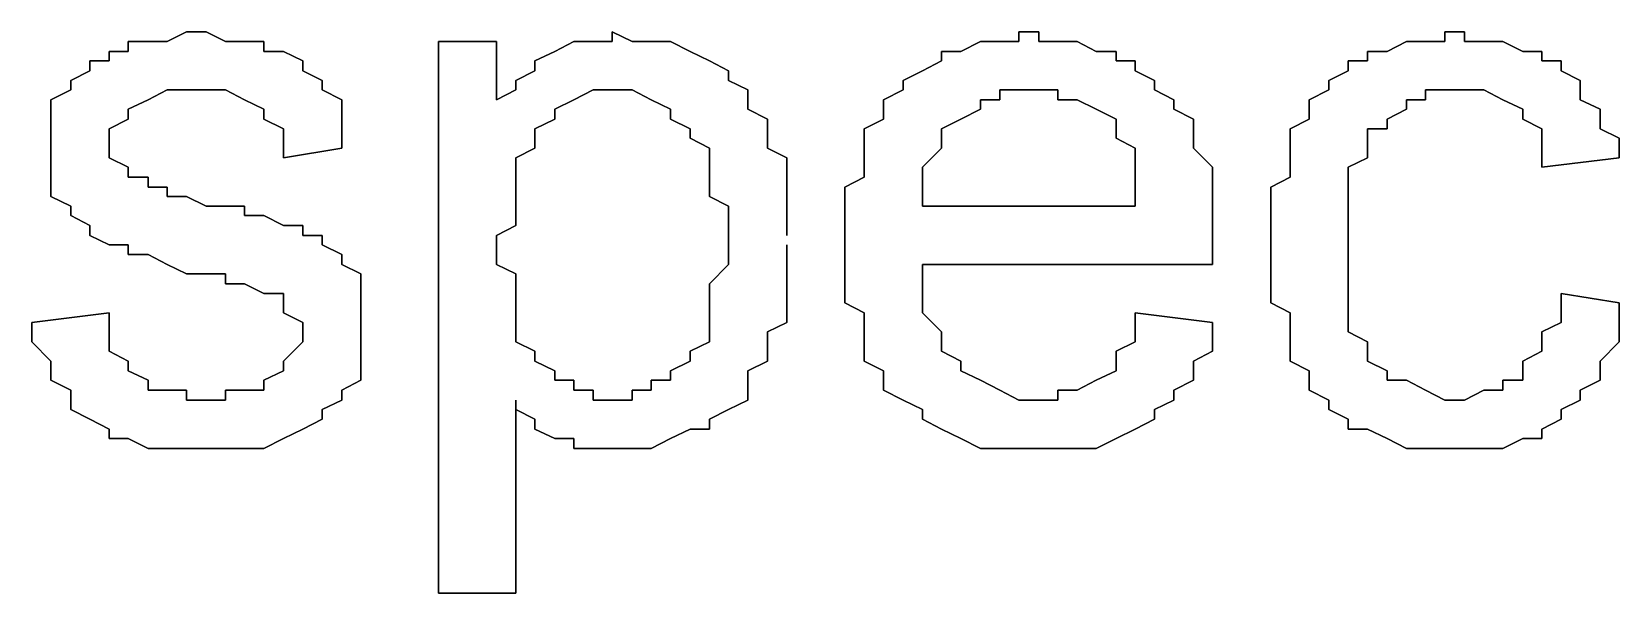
# Model space of a CAD drawing. Header units: metres. Extents: x 2.9 to 42.8, y 1.7 to 28.7.
# Drawn here: x 38.6856 to 38.9749, y 16.0285 to 16.1308 of the extents above; entities that cross this region are included whole.
import ezdxf

# ---------------------------------------------------------------- set-up
doc = ezdxf.new("R2010")
doc.units = ezdxf.units.M
doc.layers.add('GRIS', color=8, linetype='Continuous')

msp = doc.modelspace()

# ---------------------------------------------------------------- linework, layer by layer
at = {"layer": 'GRIS', "lineweight": -3}
for points in [[(38.7068, 16.129), (38.7032, 16.129), (38.7068, 16.129)], [(38.7032, 16.129), (38.7032, 16.1272), (38.7032, 16.129)], [(38.7103, 16.129), (38.7068, 16.129), (38.7103, 16.129)], [(38.7138, 16.1308), (38.7103, 16.129), (38.7138, 16.1308)], [(38.7174, 16.1308), (38.7138, 16.1308), (38.7174, 16.1308)], [(38.7209, 16.129), (38.7174, 16.1308), (38.7209, 16.129)], [(38.7244, 16.129), (38.7209, 16.129), (38.7244, 16.129)], [(38.7279, 16.129), (38.7244, 16.129), (38.7279, 16.129)], [(38.7279, 16.1272), (38.7279, 16.129), (38.7279, 16.1272)], [(38.7703, 16.129), (38.7597, 16.129), (38.7703, 16.129)], [(38.7597, 16.129), (38.7597, 16.0285), (38.7597, 16.129)], [(38.7703, 16.1184), (38.7703, 16.129), (38.7703, 16.1184)], [(38.7844, 16.129), (38.7809, 16.1272), (38.7844, 16.129)], [(38.7879, 16.129), (38.7844, 16.129), (38.7879, 16.129)], [(38.7914, 16.129), (38.7879, 16.129), (38.7914, 16.129)], [(38.795, 16.129), (38.7914, 16.1308), (38.795, 16.129)], [(38.7914, 16.1308), (38.7914, 16.129), (38.7914, 16.1308)], [(38.7985, 16.129), (38.795, 16.129), (38.7985, 16.129)], [(38.802, 16.129), (38.7985, 16.129), (38.802, 16.129)], [(38.8056, 16.1272), (38.802, 16.129), (38.8056, 16.1272)], [(38.8585, 16.129), (38.8549, 16.1272), (38.8585, 16.129)], [(38.862, 16.129), (38.8585, 16.129), (38.862, 16.129)], [(38.8655, 16.129), (38.862, 16.129), (38.8655, 16.129)], [(38.8691, 16.1308), (38.8655, 16.1308), (38.8691, 16.1308)], [(38.8655, 16.1308), (38.8655, 16.129), (38.8655, 16.1308)], [(38.8691, 16.129), (38.8691, 16.1308), (38.8691, 16.129)], [(38.8726, 16.129), (38.8691, 16.129), (38.8726, 16.129)], [(38.8761, 16.129), (38.8726, 16.129), (38.8761, 16.129)], [(38.8796, 16.1272), (38.8761, 16.129), (38.8796, 16.1272)], [(38.9361, 16.129), (38.9326, 16.1272), (38.9361, 16.129)], [(38.9396, 16.129), (38.9361, 16.129), (38.9396, 16.129)], [(38.9431, 16.129), (38.9396, 16.129), (38.9431, 16.129)], [(38.9467, 16.1308), (38.9431, 16.1308), (38.9467, 16.1308)], [(38.9431, 16.1308), (38.9431, 16.129), (38.9431, 16.1308)], [(38.9467, 16.129), (38.9467, 16.1308), (38.9467, 16.129)], [(38.9502, 16.129), (38.9467, 16.129), (38.9502, 16.129)], [(38.9537, 16.129), (38.9502, 16.129), (38.9537, 16.129)], [(38.9573, 16.1272), (38.9537, 16.129), (38.9573, 16.1272)], [(38.7032, 16.1272), (38.6997, 16.1272), (38.7032, 16.1272)], [(38.6997, 16.1272), (38.6997, 16.1255), (38.6997, 16.1272)], [(38.7315, 16.1272), (38.7279, 16.1272), (38.7315, 16.1272)], [(38.735, 16.1255), (38.7315, 16.1272), (38.735, 16.1255)], [(38.7809, 16.1272), (38.7773, 16.1255), (38.7809, 16.1272)], [(38.8091, 16.1255), (38.8056, 16.1272), (38.8091, 16.1255)], [(38.8549, 16.1272), (38.8514, 16.1272), (38.8549, 16.1272)], [(38.8514, 16.1272), (38.8514, 16.1255), (38.8514, 16.1272)], [(38.8832, 16.1272), (38.8796, 16.1272), (38.8832, 16.1272)], [(38.8832, 16.1255), (38.8832, 16.1272), (38.8832, 16.1255)], [(38.9326, 16.1272), (38.929, 16.1272), (38.9326, 16.1272)], [(38.929, 16.1272), (38.929, 16.1255), (38.929, 16.1272)], [(38.9608, 16.1272), (38.9573, 16.1272), (38.9608, 16.1272)], [(38.9608, 16.1255), (38.9608, 16.1272), (38.9608, 16.1255)], [(38.6962, 16.1237), (38.6927, 16.1219), (38.6962, 16.1237)], [(38.6997, 16.1255), (38.6962, 16.1255), (38.6997, 16.1255)], [(38.6962, 16.1255), (38.6962, 16.1237), (38.6962, 16.1255)], [(38.735, 16.1237), (38.735, 16.1255), (38.735, 16.1237)], [(38.7385, 16.1219), (38.735, 16.1237), (38.7385, 16.1219)], [(38.7773, 16.1237), (38.7738, 16.1219), (38.7773, 16.1237)], [(38.7773, 16.1255), (38.7773, 16.1237), (38.7773, 16.1255)], [(38.8126, 16.1237), (38.8091, 16.1255), (38.8126, 16.1237)], [(38.8126, 16.1219), (38.8126, 16.1237), (38.8126, 16.1219)], [(38.8479, 16.1237), (38.8444, 16.1219), (38.8479, 16.1237)], [(38.8514, 16.1255), (38.8479, 16.1237), (38.8514, 16.1255)], [(38.8867, 16.1255), (38.8832, 16.1255), (38.8867, 16.1255)], [(38.8867, 16.1237), (38.8867, 16.1255), (38.8867, 16.1237)], [(38.8902, 16.1219), (38.8867, 16.1237), (38.8902, 16.1219)], [(38.9255, 16.1237), (38.922, 16.1219), (38.9255, 16.1237)], [(38.929, 16.1255), (38.9255, 16.1255), (38.929, 16.1255)], [(38.9255, 16.1255), (38.9255, 16.1237), (38.9255, 16.1255)], [(38.9643, 16.1255), (38.9608, 16.1255), (38.9643, 16.1255)], [(38.9643, 16.1237), (38.9643, 16.1255), (38.9643, 16.1237)], [(38.9678, 16.1219), (38.9643, 16.1237), (38.9678, 16.1219)], [(38.6927, 16.1202), (38.6891, 16.1184), (38.6927, 16.1202)], [(38.6927, 16.1219), (38.6927, 16.1202), (38.6927, 16.1219)], [(38.7068, 16.1184), (38.7103, 16.1202), (38.7068, 16.1184)], [(38.7103, 16.1202), (38.7138, 16.1202), (38.7103, 16.1202)], [(38.7138, 16.1202), (38.7174, 16.1202), (38.7138, 16.1202)], [(38.7174, 16.1202), (38.7209, 16.1202), (38.7174, 16.1202)], [(38.7209, 16.1202), (38.7244, 16.1184), (38.7209, 16.1202)], [(38.7385, 16.1202), (38.7385, 16.1219), (38.7385, 16.1202)], [(38.7421, 16.1184), (38.7385, 16.1202), (38.7421, 16.1184)], [(38.7738, 16.1202), (38.7703, 16.1184), (38.7738, 16.1202)], [(38.7738, 16.1219), (38.7738, 16.1202), (38.7738, 16.1219)], [(38.7844, 16.1184), (38.7879, 16.1202), (38.7844, 16.1184)], [(38.7879, 16.1202), (38.7914, 16.1202), (38.7879, 16.1202)], [(38.7914, 16.1202), (38.795, 16.1202), (38.7914, 16.1202)], [(38.795, 16.1202), (38.7985, 16.1184), (38.795, 16.1202)], [(38.8161, 16.1202), (38.8126, 16.1219), (38.8161, 16.1202)], [(38.8161, 16.1184), (38.8161, 16.1202), (38.8161, 16.1184)], [(38.8444, 16.1202), (38.8408, 16.1184), (38.8444, 16.1202)], [(38.8444, 16.1219), (38.8444, 16.1202), (38.8444, 16.1219)], [(38.862, 16.1184), (38.862, 16.1202), (38.862, 16.1184)], [(38.862, 16.1202), (38.8655, 16.1202), (38.862, 16.1202)], [(38.8655, 16.1202), (38.8691, 16.1202), (38.8655, 16.1202)], [(38.8691, 16.1202), (38.8726, 16.1202), (38.8691, 16.1202)], [(38.8726, 16.1202), (38.8726, 16.1184), (38.8726, 16.1202)], [(38.8902, 16.1202), (38.8902, 16.1219), (38.8902, 16.1202)], [(38.8937, 16.1184), (38.8902, 16.1202), (38.8937, 16.1184)], [(38.922, 16.1202), (38.9184, 16.1184), (38.922, 16.1202)], [(38.922, 16.1219), (38.922, 16.1202), (38.922, 16.1219)], [(38.9396, 16.1184), (38.9396, 16.1202), (38.9396, 16.1184)], [(38.9396, 16.1202), (38.9431, 16.1202), (38.9396, 16.1202)], [(38.9431, 16.1202), (38.9467, 16.1202), (38.9431, 16.1202)], [(38.9467, 16.1202), (38.9502, 16.1202), (38.9467, 16.1202)], [(38.9502, 16.1202), (38.9537, 16.1184), (38.9502, 16.1202)], [(38.9678, 16.1202), (38.9678, 16.1219), (38.9678, 16.1202)], [(38.9678, 16.1184), (38.9678, 16.1202), (38.9678, 16.1184)], [(38.6891, 16.1184), (38.6891, 16.1167), (38.6891, 16.1184)], [(38.7032, 16.1167), (38.7068, 16.1184), (38.7032, 16.1167)], [(38.7244, 16.1184), (38.7279, 16.1167), (38.7244, 16.1184)], [(38.7421, 16.1167), (38.7421, 16.1184), (38.7421, 16.1167)], [(38.7809, 16.1167), (38.7844, 16.1184), (38.7809, 16.1167)], [(38.7985, 16.1184), (38.802, 16.1167), (38.7985, 16.1184)], [(38.8161, 16.1167), (38.8161, 16.1184), (38.8161, 16.1167)], [(38.8408, 16.1184), (38.8408, 16.1167), (38.8408, 16.1184)], [(38.8585, 16.1167), (38.8585, 16.1184), (38.8585, 16.1167)], [(38.8585, 16.1184), (38.862, 16.1184), (38.8585, 16.1184)], [(38.8726, 16.1184), (38.8761, 16.1184), (38.8726, 16.1184)], [(38.8761, 16.1184), (38.8796, 16.1167), (38.8761, 16.1184)], [(38.8937, 16.1167), (38.8937, 16.1184), (38.8937, 16.1167)], [(38.9184, 16.1184), (38.9184, 16.1167), (38.9184, 16.1184)], [(38.9361, 16.1167), (38.9361, 16.1184), (38.9361, 16.1167)], [(38.9361, 16.1184), (38.9396, 16.1184), (38.9361, 16.1184)], [(38.9537, 16.1184), (38.9573, 16.1167), (38.9537, 16.1184)], [(38.9714, 16.1167), (38.9678, 16.1184), (38.9714, 16.1167)], [(38.6891, 16.1167), (38.6891, 16.1131), (38.6891, 16.1167)], [(38.6997, 16.1131), (38.7032, 16.1149), (38.6997, 16.1131)], [(38.7032, 16.1149), (38.7032, 16.1167), (38.7032, 16.1149)], [(38.7279, 16.1167), (38.7279, 16.1149), (38.7279, 16.1167)], [(38.7279, 16.1149), (38.7315, 16.1131), (38.7279, 16.1149)], [(38.7421, 16.1149), (38.7421, 16.1167), (38.7421, 16.1149)], [(38.7421, 16.1131), (38.7421, 16.1149), (38.7421, 16.1131)], [(38.7773, 16.1131), (38.7809, 16.1149), (38.7773, 16.1131)], [(38.7809, 16.1149), (38.7809, 16.1167), (38.7809, 16.1149)], [(38.802, 16.1167), (38.802, 16.1149), (38.802, 16.1167)], [(38.802, 16.1149), (38.8056, 16.1131), (38.802, 16.1149)], [(38.8197, 16.1149), (38.8161, 16.1167), (38.8197, 16.1149)], [(38.8197, 16.1131), (38.8197, 16.1149), (38.8197, 16.1131)], [(38.8408, 16.1149), (38.8373, 16.1131), (38.8408, 16.1149)], [(38.8408, 16.1167), (38.8408, 16.1149), (38.8408, 16.1167)], [(38.8514, 16.1131), (38.8549, 16.1149), (38.8514, 16.1131)], [(38.8549, 16.1149), (38.8585, 16.1167), (38.8549, 16.1149)], [(38.8796, 16.1167), (38.8832, 16.1149), (38.8796, 16.1167)], [(38.8832, 16.1149), (38.8832, 16.1131), (38.8832, 16.1149)], [(38.8973, 16.1149), (38.8937, 16.1167), (38.8973, 16.1149)], [(38.8973, 16.1131), (38.8973, 16.1149), (38.8973, 16.1131)], [(38.9184, 16.1149), (38.9149, 16.1131), (38.9184, 16.1149)], [(38.9184, 16.1167), (38.9184, 16.1149), (38.9184, 16.1167)], [(38.9326, 16.1149), (38.9361, 16.1167), (38.9326, 16.1149)], [(38.9326, 16.1131), (38.9326, 16.1149), (38.9326, 16.1131)], [(38.9573, 16.1167), (38.9573, 16.1149), (38.9573, 16.1167)], [(38.9573, 16.1149), (38.9608, 16.1131), (38.9573, 16.1149)], [(38.9714, 16.1149), (38.9714, 16.1167), (38.9714, 16.1149)], [(38.9714, 16.1131), (38.9714, 16.1149), (38.9714, 16.1131)], [(38.6891, 16.1131), (38.6891, 16.1114), (38.6891, 16.1131)], [(38.6891, 16.1114), (38.6891, 16.1096), (38.6891, 16.1114)], [(38.6997, 16.1114), (38.6997, 16.1131), (38.6997, 16.1114)], [(38.6997, 16.1078), (38.6997, 16.1114), (38.6997, 16.1078)], [(38.7315, 16.1131), (38.7315, 16.1114), (38.7315, 16.1131)], [(38.7315, 16.1114), (38.7315, 16.1078), (38.7315, 16.1114)], [(38.7421, 16.1096), (38.7421, 16.1131), (38.7421, 16.1096)], [(38.7773, 16.1114), (38.7773, 16.1131), (38.7773, 16.1114)], [(38.7773, 16.1096), (38.7773, 16.1114), (38.7773, 16.1096)], [(38.8056, 16.1131), (38.8056, 16.1114), (38.8056, 16.1131)], [(38.8056, 16.1114), (38.8091, 16.1096), (38.8056, 16.1114)], [(38.8197, 16.1114), (38.8197, 16.1131), (38.8197, 16.1114)], [(38.8197, 16.1096), (38.8197, 16.1114), (38.8197, 16.1096)], [(38.8373, 16.1131), (38.8373, 16.1114), (38.8373, 16.1131)], [(38.8373, 16.1114), (38.8373, 16.1096), (38.8373, 16.1114)], [(38.8514, 16.1114), (38.8514, 16.1131), (38.8514, 16.1114)], [(38.8514, 16.1096), (38.8514, 16.1114), (38.8514, 16.1096)], [(38.8832, 16.1131), (38.8832, 16.1114), (38.8832, 16.1131)], [(38.8832, 16.1114), (38.8867, 16.1096), (38.8832, 16.1114)], [(38.8973, 16.1114), (38.8973, 16.1131), (38.8973, 16.1114)], [(38.8973, 16.1096), (38.8973, 16.1114), (38.8973, 16.1096)], [(38.9149, 16.1131), (38.9149, 16.1114), (38.9149, 16.1131)], [(38.9149, 16.1114), (38.9149, 16.1096), (38.9149, 16.1114)], [(38.929, 16.1114), (38.929, 16.1131), (38.929, 16.1114)], [(38.929, 16.1131), (38.9326, 16.1131), (38.929, 16.1131)], [(38.929, 16.1096), (38.929, 16.1114), (38.929, 16.1096)], [(38.9608, 16.1131), (38.9608, 16.1096), (38.9608, 16.1131)], [(38.9749, 16.1114), (38.9714, 16.1131), (38.9749, 16.1114)], [(38.9749, 16.1078), (38.9749, 16.1114), (38.9749, 16.1078)], [(38.6891, 16.1096), (38.6891, 16.1078), (38.6891, 16.1096)], [(38.7315, 16.1078), (38.7421, 16.1096), (38.7315, 16.1078)], [(38.7738, 16.1078), (38.7773, 16.1096), (38.7738, 16.1078)], [(38.8091, 16.1096), (38.8091, 16.1078), (38.8091, 16.1096)], [(38.8232, 16.1078), (38.8197, 16.1096), (38.8232, 16.1078)], [(38.8373, 16.1096), (38.8373, 16.1061), (38.8373, 16.1096)], [(38.8479, 16.1061), (38.8514, 16.1096), (38.8479, 16.1061)], [(38.8867, 16.1096), (38.8867, 16.1061), (38.8867, 16.1096)], [(38.9008, 16.1061), (38.8973, 16.1096), (38.9008, 16.1061)], [(38.9149, 16.1096), (38.9149, 16.1061), (38.9149, 16.1096)], [(38.929, 16.1078), (38.929, 16.1096), (38.929, 16.1078)], [(38.9608, 16.1096), (38.9608, 16.1078), (38.9608, 16.1096)], [(38.6891, 16.1078), (38.6891, 16.1061), (38.6891, 16.1078)], [(38.6891, 16.1061), (38.6891, 16.1043), (38.6891, 16.1061)], [(38.7032, 16.1061), (38.6997, 16.1078), (38.7032, 16.1061)], [(38.7032, 16.1043), (38.7032, 16.1061), (38.7032, 16.1043)], [(38.7738, 16.1061), (38.7738, 16.1078), (38.7738, 16.1061)], [(38.7738, 16.1043), (38.7738, 16.1061), (38.7738, 16.1043)], [(38.8091, 16.1078), (38.8091, 16.1061), (38.8091, 16.1078)], [(38.8091, 16.1061), (38.8091, 16.1043), (38.8091, 16.1061)], [(38.8232, 16.1043), (38.8232, 16.1078), (38.8232, 16.1043)], [(38.8373, 16.1061), (38.8373, 16.1043), (38.8373, 16.1061)], [(38.8479, 16.1043), (38.8479, 16.1061), (38.8479, 16.1043)], [(38.8867, 16.1061), (38.8867, 16.1043), (38.8867, 16.1061)], [(38.9008, 16.1043), (38.9008, 16.1061), (38.9008, 16.1043)], [(38.9149, 16.1061), (38.9149, 16.1043), (38.9149, 16.1061)], [(38.9255, 16.1061), (38.929, 16.1078), (38.9255, 16.1061)], [(38.9255, 16.1043), (38.9255, 16.1061), (38.9255, 16.1043)], [(38.9608, 16.1078), (38.9608, 16.1061), (38.9608, 16.1078)], [(38.9608, 16.1061), (38.9749, 16.1078), (38.9608, 16.1061)], [(38.6891, 16.1043), (38.6891, 16.1008), (38.6891, 16.1043)], [(38.7068, 16.1043), (38.7032, 16.1043), (38.7068, 16.1043)], [(38.7068, 16.1025), (38.7068, 16.1043), (38.7068, 16.1025)], [(38.7103, 16.1025), (38.7068, 16.1025), (38.7103, 16.1025)], [(38.7103, 16.1008), (38.7103, 16.1025), (38.7103, 16.1008)], [(38.7738, 16.1008), (38.7738, 16.1043), (38.7738, 16.1008)], [(38.8091, 16.1043), (38.8091, 16.1008), (38.8091, 16.1043)], [(38.8232, 16.1025), (38.8232, 16.1043), (38.8232, 16.1025)], [(38.8232, 16.1008), (38.8232, 16.1025), (38.8232, 16.1008)], [(38.8373, 16.1043), (38.8338, 16.1025), (38.8373, 16.1043)], [(38.8338, 16.1025), (38.8338, 16.099), (38.8338, 16.1025)], [(38.8479, 16.1025), (38.8479, 16.1043), (38.8479, 16.1025)], [(38.8479, 16.099), (38.8479, 16.1025), (38.8479, 16.099)], [(38.8867, 16.1043), (38.8867, 16.1025), (38.8867, 16.1043)], [(38.8867, 16.1025), (38.8867, 16.099), (38.8867, 16.1025)], [(38.9008, 16.1025), (38.9008, 16.1043), (38.9008, 16.1025)], [(38.9008, 16.099), (38.9008, 16.1025), (38.9008, 16.099)], [(38.9149, 16.1043), (38.9114, 16.1025), (38.9149, 16.1043)], [(38.9114, 16.1025), (38.9114, 16.099), (38.9114, 16.1025)], [(38.9255, 16.1008), (38.9255, 16.1043), (38.9255, 16.1008)], [(38.6891, 16.1008), (38.6927, 16.099), (38.6891, 16.1008)], [(38.7138, 16.1008), (38.7103, 16.1008), (38.7138, 16.1008)], [(38.7174, 16.099), (38.7138, 16.1008), (38.7174, 16.099)], [(38.7738, 16.099), (38.7738, 16.1008), (38.7738, 16.099)], [(38.8091, 16.1008), (38.8126, 16.099), (38.8091, 16.1008)], [(38.8232, 16.0973), (38.8232, 16.1008), (38.8232, 16.0973)], [(38.9255, 16.099), (38.9255, 16.1008), (38.9255, 16.099)], [(38.6927, 16.099), (38.6927, 16.0973), (38.6927, 16.099)], [(38.6927, 16.0973), (38.6962, 16.0955), (38.6927, 16.0973)], [(38.7209, 16.099), (38.7174, 16.099), (38.7209, 16.099)], [(38.7244, 16.099), (38.7209, 16.099), (38.7244, 16.099)], [(38.7244, 16.0973), (38.7244, 16.099), (38.7244, 16.0973)], [(38.7279, 16.0973), (38.7244, 16.0973), (38.7279, 16.0973)], [(38.7315, 16.0955), (38.7279, 16.0973), (38.7315, 16.0955)], [(38.7738, 16.0955), (38.7738, 16.099), (38.7738, 16.0955)], [(38.8126, 16.099), (38.8126, 16.0955), (38.8126, 16.099)], [(38.8232, 16.0955), (38.8232, 16.0973), (38.8232, 16.0955)], [(38.8338, 16.099), (38.8338, 16.0973), (38.8338, 16.099)], [(38.8338, 16.0973), (38.8338, 16.0937), (38.8338, 16.0973)], [(38.8867, 16.099), (38.8479, 16.099), (38.8867, 16.099)], [(38.9008, 16.0973), (38.9008, 16.099), (38.9008, 16.0973)], [(38.9008, 16.0937), (38.9008, 16.0973), (38.9008, 16.0937)], [(38.9114, 16.099), (38.9114, 16.0973), (38.9114, 16.099)], [(38.9114, 16.0973), (38.9114, 16.0937), (38.9114, 16.0973)], [(38.9255, 16.0955), (38.9255, 16.099), (38.9255, 16.0955)], [(38.6962, 16.0955), (38.6962, 16.0937), (38.6962, 16.0955)], [(38.735, 16.0955), (38.7315, 16.0955), (38.735, 16.0955)], [(38.735, 16.0937), (38.735, 16.0955), (38.735, 16.0937)], [(38.7703, 16.0937), (38.7738, 16.0955), (38.7703, 16.0937)], [(38.8126, 16.0955), (38.8126, 16.092), (38.8126, 16.0955)], [(38.8232, 16.0937), (38.8232, 16.0955), (38.8232, 16.0937)], [(38.9255, 16.0937), (38.9255, 16.0955), (38.9255, 16.0937)], [(38.6962, 16.0937), (38.6997, 16.092), (38.6962, 16.0937)], [(38.6997, 16.092), (38.7032, 16.092), (38.6997, 16.092)], [(38.7032, 16.092), (38.7032, 16.0902), (38.7032, 16.092)], [(38.7385, 16.0937), (38.735, 16.0937), (38.7385, 16.0937)], [(38.7385, 16.092), (38.7385, 16.0937), (38.7385, 16.092)], [(38.7421, 16.0902), (38.7385, 16.092), (38.7421, 16.0902)], [(38.7703, 16.092), (38.7703, 16.0937), (38.7703, 16.092)], [(38.7703, 16.0884), (38.7703, 16.092), (38.7703, 16.0884)], [(38.8126, 16.092), (38.8126, 16.0884), (38.8126, 16.092)], [(38.8232, 16.0902), (38.8232, 16.092), (38.8232, 16.0902)], [(38.8338, 16.0937), (38.8338, 16.092), (38.8338, 16.0937)], [(38.8338, 16.092), (38.8338, 16.0902), (38.8338, 16.092)], [(38.9008, 16.092), (38.9008, 16.0937), (38.9008, 16.092)], [(38.9008, 16.0902), (38.9008, 16.092), (38.9008, 16.0902)], [(38.9114, 16.0937), (38.9114, 16.092), (38.9114, 16.0937)], [(38.9114, 16.092), (38.9114, 16.0902), (38.9114, 16.092)], [(38.9255, 16.092), (38.9255, 16.0937), (38.9255, 16.092)], [(38.9255, 16.0884), (38.9255, 16.092), (38.9255, 16.0884)], [(38.7032, 16.0902), (38.7068, 16.0902), (38.7032, 16.0902)], [(38.7068, 16.0902), (38.7103, 16.0884), (38.7068, 16.0902)], [(38.7103, 16.0884), (38.7138, 16.0867), (38.7103, 16.0884)], [(38.7421, 16.0884), (38.7421, 16.0902), (38.7421, 16.0884)], [(38.7456, 16.0867), (38.7421, 16.0884), (38.7456, 16.0867)], [(38.7738, 16.0867), (38.7703, 16.0884), (38.7738, 16.0867)], [(38.8126, 16.0884), (38.8091, 16.0849), (38.8126, 16.0884)], [(38.8232, 16.0884), (38.8232, 16.0902), (38.8232, 16.0884)], [(38.8232, 16.0849), (38.8232, 16.0884), (38.8232, 16.0849)], [(38.8338, 16.0902), (38.8338, 16.0867), (38.8338, 16.0902)], [(38.8479, 16.0867), (38.8479, 16.0884), (38.8479, 16.0867)], [(38.8479, 16.0884), (38.9008, 16.0884), (38.8479, 16.0884)], [(38.9008, 16.0884), (38.9008, 16.0902), (38.9008, 16.0884)], [(38.9114, 16.0902), (38.9114, 16.0867), (38.9114, 16.0902)], [(38.9255, 16.0867), (38.9255, 16.0884), (38.9255, 16.0867)], [(38.7138, 16.0867), (38.7174, 16.0867), (38.7138, 16.0867)], [(38.7174, 16.0867), (38.7209, 16.0867), (38.7174, 16.0867)], [(38.7209, 16.0867), (38.7209, 16.0849), (38.7209, 16.0867)], [(38.7456, 16.0831), (38.7456, 16.0867), (38.7456, 16.0831)], [(38.7738, 16.0831), (38.7738, 16.0867), (38.7738, 16.0831)], [(38.8338, 16.0867), (38.8338, 16.0849), (38.8338, 16.0867)], [(38.8479, 16.0831), (38.8479, 16.0867), (38.8479, 16.0831)], [(38.9114, 16.0867), (38.9114, 16.0849), (38.9114, 16.0867)], [(38.9255, 16.0831), (38.9255, 16.0867), (38.9255, 16.0831)], [(38.7209, 16.0849), (38.7244, 16.0849), (38.7209, 16.0849)], [(38.7244, 16.0849), (38.7279, 16.0831), (38.7244, 16.0849)], [(38.7279, 16.0831), (38.7315, 16.0831), (38.7279, 16.0831)], [(38.7315, 16.0831), (38.7315, 16.0814), (38.7315, 16.0831)], [(38.7456, 16.0814), (38.7456, 16.0831), (38.7456, 16.0814)], [(38.7738, 16.0814), (38.7738, 16.0831), (38.7738, 16.0814)], [(38.8091, 16.0849), (38.8091, 16.0831), (38.8091, 16.0849)], [(38.8091, 16.0831), (38.8091, 16.0814), (38.8091, 16.0831)], [(38.8232, 16.0831), (38.8232, 16.0849), (38.8232, 16.0831)], [(38.8232, 16.0796), (38.8232, 16.0831), (38.8232, 16.0796)], [(38.8338, 16.0849), (38.8338, 16.0814), (38.8338, 16.0849)], [(38.8479, 16.0814), (38.8479, 16.0831), (38.8479, 16.0814)], [(38.9114, 16.0849), (38.9114, 16.0814), (38.9114, 16.0849)], [(38.9255, 16.0814), (38.9255, 16.0831), (38.9255, 16.0814)], [(38.9643, 16.0831), (38.9643, 16.0814), (38.9643, 16.0831)], [(38.9749, 16.0814), (38.9643, 16.0831), (38.9749, 16.0814)], [(38.6997, 16.0796), (38.6856, 16.0778), (38.6997, 16.0796)], [(38.6997, 16.0761), (38.6997, 16.0796), (38.6997, 16.0761)], [(38.7315, 16.0814), (38.7315, 16.0796), (38.7315, 16.0814)], [(38.7315, 16.0796), (38.735, 16.0778), (38.7315, 16.0796)], [(38.7456, 16.0796), (38.7456, 16.0814), (38.7456, 16.0796)], [(38.7456, 16.0778), (38.7456, 16.0796), (38.7456, 16.0778)], [(38.7738, 16.0778), (38.7738, 16.0814), (38.7738, 16.0778)], [(38.8091, 16.0814), (38.8091, 16.0778), (38.8091, 16.0814)], [(38.8232, 16.0778), (38.8232, 16.0796), (38.8232, 16.0778)], [(38.8338, 16.0814), (38.8373, 16.0796), (38.8338, 16.0814)], [(38.8373, 16.0796), (38.8373, 16.0778), (38.8373, 16.0796)], [(38.8479, 16.0796), (38.8479, 16.0814), (38.8479, 16.0796)], [(38.8514, 16.0761), (38.8479, 16.0796), (38.8514, 16.0761)], [(38.8867, 16.0796), (38.8867, 16.0778), (38.8867, 16.0796)], [(38.9008, 16.0778), (38.8867, 16.0796), (38.9008, 16.0778)], [(38.9114, 16.0814), (38.9149, 16.0796), (38.9114, 16.0814)], [(38.9149, 16.0796), (38.9149, 16.0778), (38.9149, 16.0796)], [(38.9255, 16.0796), (38.9255, 16.0814), (38.9255, 16.0796)], [(38.9255, 16.0761), (38.9255, 16.0796), (38.9255, 16.0761)], [(38.9643, 16.0814), (38.9643, 16.0778), (38.9643, 16.0814)], [(38.9749, 16.0778), (38.9749, 16.0814), (38.9749, 16.0778)], [(38.6856, 16.0778), (38.6856, 16.0761), (38.6856, 16.0778)], [(38.735, 16.0778), (38.735, 16.0761), (38.735, 16.0778)], [(38.7456, 16.0743), (38.7456, 16.0778), (38.7456, 16.0743)], [(38.7738, 16.0761), (38.7738, 16.0778), (38.7738, 16.0761)], [(38.8091, 16.0778), (38.8091, 16.0761), (38.8091, 16.0778)], [(38.8197, 16.0761), (38.8232, 16.0778), (38.8197, 16.0761)], [(38.8373, 16.0778), (38.8373, 16.0761), (38.8373, 16.0778)], [(38.8867, 16.0778), (38.8867, 16.0743), (38.8867, 16.0778)], [(38.9008, 16.0761), (38.9008, 16.0778), (38.9008, 16.0761)], [(38.9149, 16.0778), (38.9149, 16.0743), (38.9149, 16.0778)], [(38.9643, 16.0778), (38.9608, 16.0761), (38.9643, 16.0778)], [(38.9749, 16.0761), (38.9749, 16.0778), (38.9749, 16.0761)], [(38.6856, 16.0761), (38.6856, 16.0743), (38.6856, 16.0761)], [(38.6856, 16.0743), (38.6891, 16.0708), (38.6856, 16.0743)], [(38.6997, 16.0743), (38.6997, 16.0761), (38.6997, 16.0743)], [(38.6997, 16.0726), (38.6997, 16.0743), (38.6997, 16.0726)], [(38.735, 16.0743), (38.7315, 16.0708), (38.735, 16.0743)], [(38.735, 16.0761), (38.735, 16.0743), (38.735, 16.0761)], [(38.7456, 16.0726), (38.7456, 16.0743), (38.7456, 16.0726)], [(38.7738, 16.0743), (38.7738, 16.0761), (38.7738, 16.0743)], [(38.7773, 16.0726), (38.7738, 16.0743), (38.7773, 16.0726)], [(38.8091, 16.0743), (38.8056, 16.0726), (38.8091, 16.0743)], [(38.8091, 16.0761), (38.8091, 16.0743), (38.8091, 16.0761)], [(38.8197, 16.0743), (38.8197, 16.0761), (38.8197, 16.0743)], [(38.8197, 16.0726), (38.8197, 16.0743), (38.8197, 16.0726)], [(38.8373, 16.0761), (38.8373, 16.0726), (38.8373, 16.0761)], [(38.8514, 16.0743), (38.8514, 16.0761), (38.8514, 16.0743)], [(38.8514, 16.0726), (38.8514, 16.0743), (38.8514, 16.0726)], [(38.8867, 16.0743), (38.8832, 16.0726), (38.8867, 16.0743)], [(38.9008, 16.0726), (38.9008, 16.0761), (38.9008, 16.0726)], [(38.9149, 16.0743), (38.9149, 16.0726), (38.9149, 16.0743)], [(38.929, 16.0743), (38.9255, 16.0761), (38.929, 16.0743)], [(38.929, 16.0726), (38.929, 16.0743), (38.929, 16.0726)], [(38.9608, 16.0761), (38.9608, 16.0743), (38.9608, 16.0761)], [(38.9608, 16.0743), (38.9608, 16.0726), (38.9608, 16.0743)], [(38.9714, 16.0708), (38.9749, 16.0743), (38.9714, 16.0708)], [(38.9749, 16.0743), (38.9749, 16.0761), (38.9749, 16.0743)], [(38.6891, 16.0708), (38.6891, 16.069), (38.6891, 16.0708)], [(38.7032, 16.0708), (38.6997, 16.0726), (38.7032, 16.0708)], [(38.7032, 16.069), (38.7032, 16.0708), (38.7032, 16.069)], [(38.7315, 16.0708), (38.7315, 16.069), (38.7315, 16.0708)], [(38.7456, 16.0708), (38.7456, 16.0726), (38.7456, 16.0708)], [(38.7456, 16.0673), (38.7456, 16.0708), (38.7456, 16.0673)], [(38.7773, 16.0708), (38.7773, 16.0726), (38.7773, 16.0708)], [(38.7809, 16.069), (38.7773, 16.0708), (38.7809, 16.069)], [(38.8056, 16.0708), (38.802, 16.069), (38.8056, 16.0708)], [(38.8056, 16.0726), (38.8056, 16.0708), (38.8056, 16.0726)], [(38.8161, 16.069), (38.8197, 16.0708), (38.8161, 16.069)], [(38.8197, 16.0708), (38.8197, 16.0726), (38.8197, 16.0708)], [(38.8373, 16.0726), (38.8373, 16.0708), (38.8373, 16.0726)], [(38.8373, 16.0708), (38.8408, 16.069), (38.8373, 16.0708)], [(38.8549, 16.0708), (38.8514, 16.0726), (38.8549, 16.0708)], [(38.8549, 16.069), (38.8549, 16.0708), (38.8549, 16.069)], [(38.8832, 16.0726), (38.8832, 16.0708), (38.8832, 16.0726)], [(38.8832, 16.0708), (38.8832, 16.069), (38.8832, 16.0708)], [(38.8973, 16.0708), (38.9008, 16.0726), (38.8973, 16.0708)], [(38.8973, 16.069), (38.8973, 16.0708), (38.8973, 16.069)], [(38.9149, 16.0726), (38.9149, 16.0708), (38.9149, 16.0726)], [(38.9149, 16.0708), (38.9184, 16.069), (38.9149, 16.0708)], [(38.929, 16.0708), (38.929, 16.0726), (38.929, 16.0708)], [(38.9326, 16.069), (38.929, 16.0708), (38.9326, 16.069)], [(38.9608, 16.0726), (38.9573, 16.0708), (38.9608, 16.0726)], [(38.9573, 16.0708), (38.9573, 16.069), (38.9573, 16.0708)], [(38.9714, 16.069), (38.9714, 16.0708), (38.9714, 16.069)], [(38.6891, 16.069), (38.6891, 16.0673), (38.6891, 16.069)], [(38.7068, 16.0673), (38.7032, 16.069), (38.7068, 16.0673)], [(38.7315, 16.069), (38.7279, 16.0673), (38.7315, 16.069)], [(38.7809, 16.0673), (38.7809, 16.069), (38.7809, 16.0673)], [(38.802, 16.069), (38.802, 16.0673), (38.802, 16.069)], [(38.8161, 16.0655), (38.8161, 16.069), (38.8161, 16.0655)], [(38.8408, 16.069), (38.8408, 16.0673), (38.8408, 16.069)], [(38.8585, 16.0673), (38.8549, 16.069), (38.8585, 16.0673)], [(38.8832, 16.069), (38.8796, 16.0673), (38.8832, 16.069)], [(38.8973, 16.0673), (38.8973, 16.069), (38.8973, 16.0673)], [(38.9184, 16.069), (38.9184, 16.0673), (38.9184, 16.069)], [(38.9326, 16.0673), (38.9326, 16.069), (38.9326, 16.0673)], [(38.9573, 16.069), (38.9573, 16.0673), (38.9573, 16.069)], [(38.9714, 16.0673), (38.9714, 16.069), (38.9714, 16.0673)], [(38.6891, 16.0673), (38.6927, 16.0655), (38.6891, 16.0673)], [(38.6927, 16.0655), (38.6927, 16.0637), (38.6927, 16.0655)], [(38.7068, 16.0655), (38.7068, 16.0673), (38.7068, 16.0655)], [(38.7103, 16.0655), (38.7068, 16.0655), (38.7103, 16.0655)], [(38.7138, 16.0655), (38.7103, 16.0655), (38.7138, 16.0655)], [(38.7138, 16.0637), (38.7138, 16.0655), (38.7138, 16.0637)], [(38.7244, 16.0655), (38.7209, 16.0655), (38.7244, 16.0655)], [(38.7209, 16.0655), (38.7209, 16.0637), (38.7209, 16.0655)], [(38.7279, 16.0655), (38.7244, 16.0655), (38.7279, 16.0655)], [(38.7279, 16.0673), (38.7279, 16.0655), (38.7279, 16.0673)], [(38.7421, 16.0655), (38.7456, 16.0673), (38.7421, 16.0655)], [(38.7421, 16.0637), (38.7421, 16.0655), (38.7421, 16.0637)], [(38.7844, 16.0673), (38.7809, 16.0673), (38.7844, 16.0673)], [(38.7844, 16.0655), (38.7844, 16.0673), (38.7844, 16.0655)], [(38.7879, 16.0655), (38.7844, 16.0655), (38.7879, 16.0655)], [(38.7879, 16.0637), (38.7879, 16.0655), (38.7879, 16.0637)], [(38.7985, 16.0655), (38.795, 16.0655), (38.7985, 16.0655)], [(38.795, 16.0655), (38.795, 16.0637), (38.795, 16.0655)], [(38.802, 16.0673), (38.7985, 16.0673), (38.802, 16.0673)], [(38.7985, 16.0673), (38.7985, 16.0655), (38.7985, 16.0673)], [(38.8161, 16.0637), (38.8161, 16.0655), (38.8161, 16.0637)], [(38.8408, 16.0673), (38.8408, 16.0655), (38.8408, 16.0673)], [(38.8408, 16.0655), (38.8444, 16.0637), (38.8408, 16.0655)], [(38.862, 16.0655), (38.8585, 16.0673), (38.862, 16.0655)], [(38.8655, 16.0637), (38.862, 16.0655), (38.8655, 16.0637)], [(38.8761, 16.0655), (38.8726, 16.0655), (38.8761, 16.0655)], [(38.8726, 16.0655), (38.8726, 16.0637), (38.8726, 16.0655)], [(38.8796, 16.0673), (38.8761, 16.0655), (38.8796, 16.0673)], [(38.8937, 16.0655), (38.8973, 16.0673), (38.8937, 16.0655)], [(38.8937, 16.0637), (38.8937, 16.0655), (38.8937, 16.0637)], [(38.9184, 16.0673), (38.9184, 16.0655), (38.9184, 16.0673)], [(38.9184, 16.0655), (38.922, 16.0637), (38.9184, 16.0655)], [(38.9361, 16.0673), (38.9326, 16.0673), (38.9361, 16.0673)], [(38.9396, 16.0655), (38.9361, 16.0673), (38.9396, 16.0655)], [(38.9431, 16.0637), (38.9396, 16.0655), (38.9431, 16.0637)], [(38.9502, 16.0655), (38.9467, 16.0637), (38.9502, 16.0655)], [(38.9537, 16.0655), (38.9502, 16.0655), (38.9537, 16.0655)], [(38.9573, 16.0673), (38.9537, 16.0673), (38.9573, 16.0673)], [(38.9537, 16.0673), (38.9537, 16.0655), (38.9537, 16.0673)], [(38.9678, 16.0655), (38.9714, 16.0673), (38.9678, 16.0655)], [(38.9678, 16.0637), (38.9678, 16.0655), (38.9678, 16.0637)], [(38.6927, 16.0637), (38.6927, 16.062), (38.6927, 16.0637)], [(38.6927, 16.062), (38.6962, 16.0602), (38.6927, 16.062)], [(38.7174, 16.0637), (38.7138, 16.0637), (38.7174, 16.0637)], [(38.7209, 16.0637), (38.7174, 16.0637), (38.7209, 16.0637)], [(38.7385, 16.062), (38.7421, 16.0637), (38.7385, 16.062)], [(38.7385, 16.0602), (38.7385, 16.062), (38.7385, 16.0602)], [(38.7738, 16.0285), (38.7738, 16.0637), (38.7738, 16.0285)], [(38.7738, 16.0637), (38.7738, 16.062), (38.7738, 16.0637)], [(38.7738, 16.062), (38.7773, 16.0602), (38.7738, 16.062)], [(38.7914, 16.0637), (38.7879, 16.0637), (38.7914, 16.0637)], [(38.795, 16.0637), (38.7914, 16.0637), (38.795, 16.0637)], [(38.8091, 16.0602), (38.8126, 16.062), (38.8091, 16.0602)], [(38.8126, 16.062), (38.8161, 16.0637), (38.8126, 16.062)], [(38.8444, 16.0637), (38.8479, 16.062), (38.8444, 16.0637)], [(38.8479, 16.062), (38.8479, 16.0602), (38.8479, 16.062)], [(38.8691, 16.0637), (38.8655, 16.0637), (38.8691, 16.0637)], [(38.8726, 16.0637), (38.8691, 16.0637), (38.8726, 16.0637)], [(38.8902, 16.062), (38.8937, 16.0637), (38.8902, 16.062)], [(38.8902, 16.0602), (38.8902, 16.062), (38.8902, 16.0602)], [(38.922, 16.0637), (38.922, 16.062), (38.922, 16.0637)], [(38.922, 16.062), (38.9255, 16.0602), (38.922, 16.062)], [(38.9467, 16.0637), (38.9431, 16.0637), (38.9467, 16.0637)], [(38.9643, 16.062), (38.9678, 16.0637), (38.9643, 16.062)], [(38.9643, 16.0602), (38.9643, 16.062), (38.9643, 16.0602)], [(38.6962, 16.0602), (38.6997, 16.0584), (38.6962, 16.0602)], [(38.735, 16.0584), (38.7385, 16.0602), (38.735, 16.0584)], [(38.7773, 16.0602), (38.7773, 16.0584), (38.7773, 16.0602)], [(38.8091, 16.0584), (38.8091, 16.0602), (38.8091, 16.0584)], [(38.8479, 16.0602), (38.8514, 16.0584), (38.8479, 16.0602)], [(38.8867, 16.0584), (38.8902, 16.0602), (38.8867, 16.0584)], [(38.9255, 16.0602), (38.9255, 16.0584), (38.9255, 16.0602)], [(38.9608, 16.0584), (38.9643, 16.0602), (38.9608, 16.0584)], [(38.6997, 16.0584), (38.6997, 16.0567), (38.6997, 16.0584)], [(38.6997, 16.0567), (38.7032, 16.0567), (38.6997, 16.0567)], [(38.7032, 16.0567), (38.7068, 16.0549), (38.7032, 16.0567)], [(38.7279, 16.0549), (38.7315, 16.0567), (38.7279, 16.0549)], [(38.7315, 16.0567), (38.735, 16.0584), (38.7315, 16.0567)], [(38.7773, 16.0584), (38.7809, 16.0567), (38.7773, 16.0584)], [(38.7809, 16.0567), (38.7844, 16.0567), (38.7809, 16.0567)], [(38.7844, 16.0567), (38.7844, 16.0549), (38.7844, 16.0567)], [(38.7985, 16.0549), (38.802, 16.0567), (38.7985, 16.0549)], [(38.802, 16.0567), (38.8056, 16.0584), (38.802, 16.0567)], [(38.8056, 16.0584), (38.8091, 16.0584), (38.8056, 16.0584)], [(38.8514, 16.0584), (38.8549, 16.0567), (38.8514, 16.0584)], [(38.8549, 16.0567), (38.8585, 16.0549), (38.8549, 16.0567)], [(38.8796, 16.0549), (38.8832, 16.0567), (38.8796, 16.0549)], [(38.8832, 16.0567), (38.8867, 16.0584), (38.8832, 16.0567)], [(38.9255, 16.0584), (38.929, 16.0584), (38.9255, 16.0584)], [(38.929, 16.0584), (38.9326, 16.0567), (38.929, 16.0584)], [(38.9326, 16.0567), (38.9361, 16.0549), (38.9326, 16.0567)], [(38.9537, 16.0549), (38.9573, 16.0567), (38.9537, 16.0549)], [(38.9573, 16.0567), (38.9608, 16.0567), (38.9573, 16.0567)], [(38.9608, 16.0567), (38.9608, 16.0584), (38.9608, 16.0567)], [(38.7068, 16.0549), (38.7103, 16.0549), (38.7068, 16.0549)], [(38.7103, 16.0549), (38.7138, 16.0549), (38.7103, 16.0549)], [(38.7138, 16.0549), (38.7174, 16.0549), (38.7138, 16.0549)], [(38.7174, 16.0549), (38.7209, 16.0549), (38.7174, 16.0549)], [(38.7209, 16.0549), (38.7244, 16.0549), (38.7209, 16.0549)], [(38.7244, 16.0549), (38.7279, 16.0549), (38.7244, 16.0549)], [(38.7844, 16.0549), (38.7879, 16.0549), (38.7844, 16.0549)], [(38.7879, 16.0549), (38.7914, 16.0549), (38.7879, 16.0549)], [(38.7914, 16.0549), (38.795, 16.0549), (38.7914, 16.0549)], [(38.795, 16.0549), (38.7985, 16.0549), (38.795, 16.0549)], [(38.8585, 16.0549), (38.862, 16.0549), (38.8585, 16.0549)], [(38.862, 16.0549), (38.8655, 16.0549), (38.862, 16.0549)], [(38.8655, 16.0549), (38.8691, 16.0549), (38.8655, 16.0549)], [(38.8691, 16.0549), (38.8726, 16.0549), (38.8691, 16.0549)], [(38.8726, 16.0549), (38.8761, 16.0549), (38.8726, 16.0549)], [(38.8761, 16.0549), (38.8796, 16.0549), (38.8761, 16.0549)], [(38.9361, 16.0549), (38.9396, 16.0549), (38.9361, 16.0549)], [(38.9396, 16.0549), (38.9431, 16.0549), (38.9396, 16.0549)], [(38.9431, 16.0549), (38.9467, 16.0549), (38.9431, 16.0549)], [(38.9467, 16.0549), (38.9502, 16.0549), (38.9467, 16.0549)], [(38.9502, 16.0549), (38.9537, 16.0549), (38.9502, 16.0549)], [(38.7597, 16.0285), (38.7738, 16.0285), (38.7597, 16.0285)]]:
    msp.add_lwpolyline(points, dxfattribs=at)

doc.saveas('drawing.dxf')
